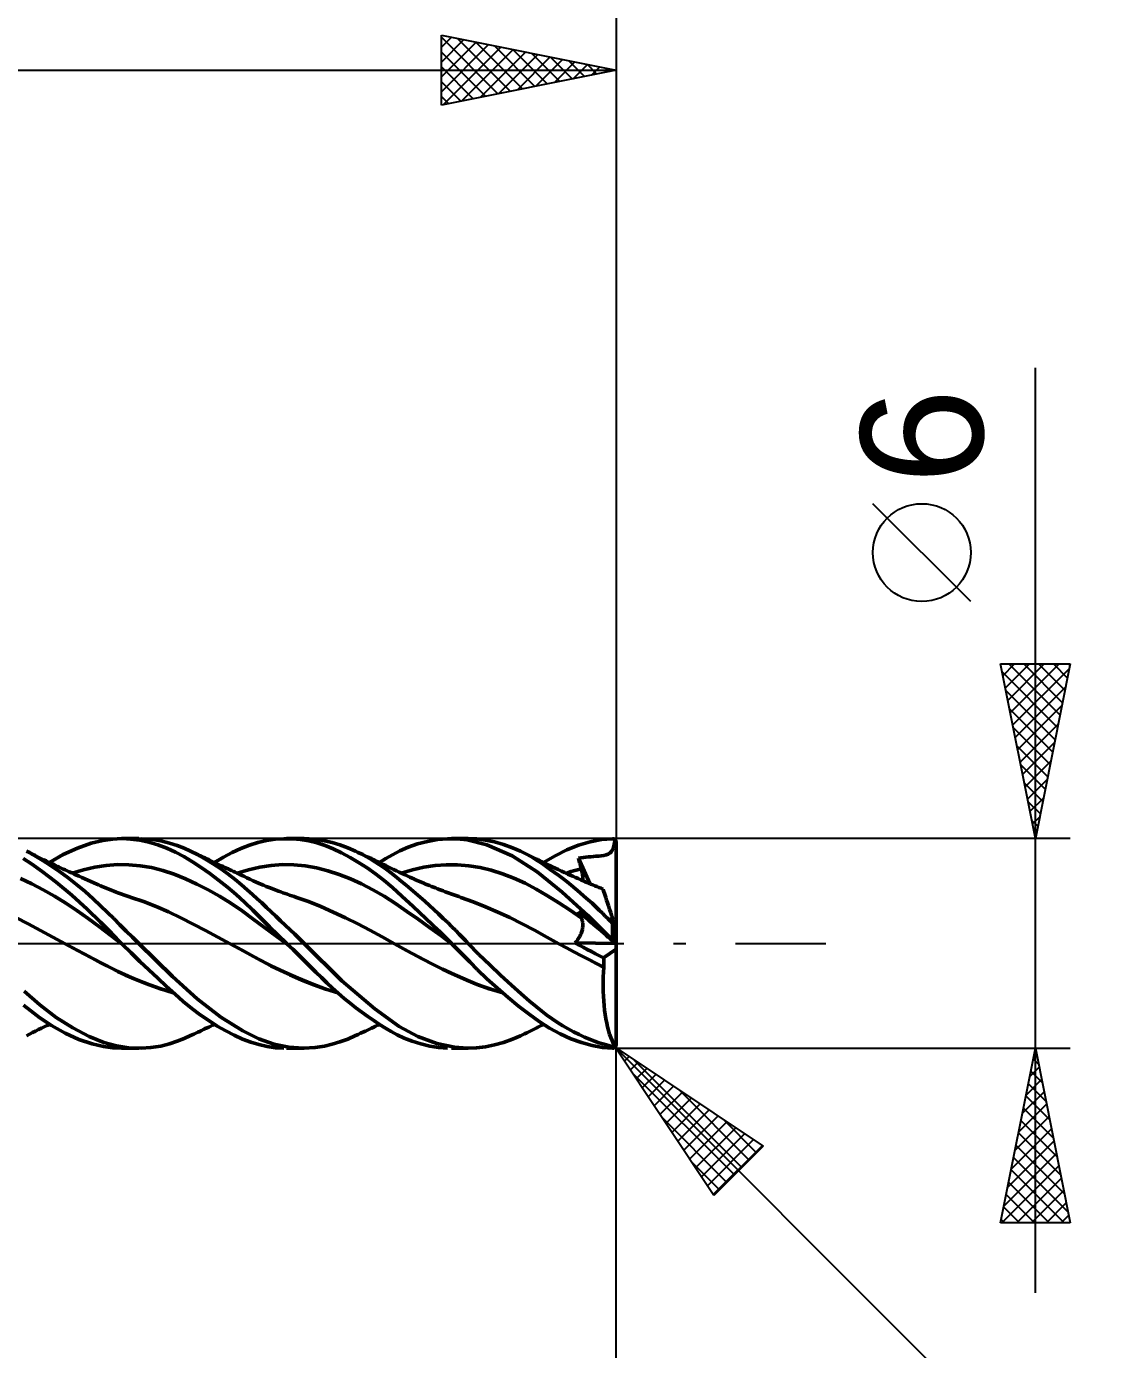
# Model space of a CAD drawing. Header units: millimetres. Extents: x -85 to 89, y -50 to 71.
# Drawn here: x 10.12 to 40.98, y -11.63 to 26.25 of the extents above; entities that cross this region are included whole.
import ezdxf
from ezdxf.enums import TextEntityAlignment as Align

# ---------------------------------------------------------------- set-up
doc = ezdxf.new("R2010")
doc.units = ezdxf.units.MM
doc.header["$LTSCALE"] = 7.1
doc.linetypes.add('LONGDASH_DASH', pattern=[0.85, 0.4, -0.2, 0.05, -0.2])
for name, color, linetype in [('1', 4, 'CONTINUOUS'), ('2', 7, 'CONTINUOUS'), ('4', 2, 'LONGDASH_DASH'), ('CUT', 1, 'CONTINUOUS'), ('SK2', 7, 'CONTINUOUS'), ('SK4', 2, 'LONGDASH_DASH')]:
    doc.layers.add(name, color=color, linetype=linetype)
doc.styles.get("Standard").update_dxf_attribs({"font": 'Monospac821 BT'})

msp = doc.modelspace()

# ---------------------------------------------------------------- linework, layer by layer
at = {"layer": '1', "color": 4, "linetype": 'CONTINUOUS', "lineweight": 50}
for p, q in [((11.178, 2.544), (11.585, 2.732)), ((11.585, 2.732), (11.981, 2.87)), ((11.981, 2.87), (12.312, 2.95)), ((12.312, 2.95), (12.585, 2.988)), ((12.585, 2.988), (12.853, 3)), ((12.849, 3), (13.345, 3)), ((13.111, 2.989), (12.853, 3)), ((13.37, 2.956), (13.111, 2.989)), ((13.63, 2.902), (13.37, 2.956)), ((13.689, 2.981), (13.404, 2.999)), ((13.889, 2.827), (13.63, 2.902)), ((13.969, 2.937), (13.689, 2.981)), ((14.146, 2.731), (13.889, 2.827)), ((14.22, 2.875), (13.969, 2.937)), ((14.391, 2.617), (14.146, 2.731)), ((14.442, 2.802), (14.22, 2.875)), ((14.637, 2.723), (14.442, 2.802)), ((14.823, 2.639), (14.637, 2.723)), ((16.014, 2.6), (16.264, 2.717)), ((16.264, 2.717), (16.505, 2.813)), ((16.505, 2.813), (16.747, 2.89)), ((16.747, 2.89), (16.994, 2.946)), ((16.994, 2.946), (17.243, 2.983)), ((17.243, 2.983), (17.493, 2.999)), ((17.732, 2.996), (17.493, 2.999)), ((17.571, 3), (18.068, 3)), ((17.97, 2.974), (17.732, 2.996)), ((18.207, 2.935), (17.97, 2.974)), ((18.384, 2.983), (18.056, 3)), ((18.44, 2.876), (18.207, 2.935)), ((18.65, 2.941), (18.384, 2.983)), ((18.669, 2.8), (18.44, 2.876)), ((18.872, 2.888), (18.65, 2.941)), ((18.901, 2.706), (18.669, 2.8)), ((19.095, 2.82), (18.872, 2.888)), ((19.142, 2.594), (18.901, 2.706)), ((19.319, 2.737), (19.095, 2.82)), ((19.543, 2.639), (19.319, 2.737)), ((20.807, 2.647), (21.045, 2.752)), ((21.045, 2.752), (21.315, 2.847)), ((21.315, 2.847), (21.602, 2.923)), ((21.602, 2.923), (21.889, 2.973)), ((21.889, 2.973), (22.175, 2.998)), ((22.439, 2.996), (22.175, 2.998)), ((22.291, 3), (22.768, 3)), ((22.738, 2.966), (22.439, 2.996)), ((23.303, 2.825), (22.738, 2.966)), ((23.005, 2.99), (22.751, 3)), ((23.261, 2.959), (23.005, 2.99)), ((23.519, 2.906), (23.261, 2.959)), ((24.03, 2.51), (23.303, 2.825)), ((23.778, 2.833), (23.519, 2.906)), ((24.034, 2.741), (23.778, 2.833)), ((24.265, 2.64), (24.034, 2.741)), ((25.252, 2.512), (25.587, 2.677)), ((25.587, 2.677), (25.924, 2.809)), ((25.924, 2.809), (26.258, 2.908)), ((26.258, 2.908), (26.587, 2.971)), ((26.587, 2.971), (26.9, 2.999)), ((26.881, 2.65), (26.899, 2.68)), ((26.899, 2.68), (26.915, 2.714)), ((26.906, 2.999), (26.9, 2.999)), ((26.912, 2.998), (26.906, 2.999)), ((26.919, 2.997), (26.912, 2.998)), ((26.915, 2.714), (26.928, 2.752)), ((26.925, 2.996), (26.919, 2.997)), ((26.931, 2.994), (26.925, 2.996)), ((26.928, 2.752), (26.939, 2.792)), ((26.937, 2.992), (26.931, 2.994)), ((26.943, 2.99), (26.937, 2.992)), ((26.939, 2.792), (26.947, 2.832)), ((26.949, 2.987), (26.943, 2.99)), ((26.947, 2.832), (26.954, 2.876)), ((26.955, 2.983), (26.949, 2.987)), ((26.954, 2.876), (26.96, 2.924)), ((26.96, 2.98), (26.955, 2.983)), ((26.966, 2.975), (26.96, 2.98)), ((26.96, 2.924), (26.966, 2.975)), ((26.969, 2.972), (26.966, 2.975)), ((26.972, 2.97), (26.969, 2.972)), ((26.975, 2.967), (26.972, 2.97)), ((26.977, 2.964), (26.975, 2.967)), ((26.98, 2.96), (26.977, 2.964)), ((26.982, 2.957), (26.98, 2.96)), ((26.985, 2.953), (26.982, 2.957)), ((26.987, 2.949), (26.985, 2.953)), ((26.989, 2.945), (26.987, 2.949)), ((26.991, 2.941), (26.989, 2.945)), ((26.993, 2.937), (26.991, 2.941)), ((26.994, 2.933), (26.993, 2.937)), ((26.996, 2.928), (26.994, 2.933)), ((26.997, 2.924), (26.996, 2.928)), ((26.998, 2.919), (26.997, 2.924)), ((26.999, 2.914), (26.998, 2.919)), ((26.999, 2.909), (26.999, 2.914)), ((27, 2.905), (26.999, 2.909)), ((27, 2.9), (27, 2.905)), ((27, 0.408), (27, 2.9)), ((10.27, 2.28), (10.033, 2.43)), ((10.356, 2.518), (10.125, 2.64)), ((10.208, 2.599), (10.125, 2.64)), ((10.292, 2.558), (10.208, 2.599)), ((10.576, 2.063), (10.27, 2.28)), ((10.375, 2.516), (10.292, 2.558)), ((10.59, 2.379), (10.356, 2.518)), ((10.458, 2.474), (10.375, 2.516)), ((10.536, 2.436), (10.458, 2.474)), ((10.613, 2.398), (10.536, 2.436)), ((10.829, 2.225), (10.59, 2.379)), ((10.686, 2.363), (10.613, 2.398)), ((10.759, 2.328), (10.686, 2.363)), ((10.831, 2.293), (10.759, 2.328)), ((10.783, 2.316), (11.178, 2.544)), ((10.904, 2.258), (10.831, 2.293)), ((14.633, 2.486), (14.391, 2.617)), ((14.879, 2.339), (14.633, 2.486)), ((15.036, 2.532), (14.823, 2.639)), ((14.917, 2.594), (14.823, 2.639)), ((15.127, 2.177), (14.879, 2.339)), ((14.969, 2.57), (14.917, 2.594)), ((15.02, 2.545), (14.969, 2.57)), ((15.072, 2.521), (15.02, 2.545)), ((15.25, 2.413), (15.036, 2.532)), ((15.124, 2.496), (15.072, 2.521)), ((15.175, 2.472), (15.124, 2.496)), ((15.227, 2.447), (15.175, 2.472)), ((15.279, 2.423), (15.227, 2.447)), ((15.464, 2.283), (15.25, 2.413)), ((15.33, 2.399), (15.279, 2.423)), ((15.363, 2.383), (15.33, 2.399)), ((15.419, 2.357), (15.363, 2.383)), ((15.474, 2.331), (15.419, 2.357)), ((15.678, 2.142), (15.464, 2.283)), ((15.53, 2.305), (15.474, 2.331)), ((15.505, 2.316), (15.76, 2.467)), ((15.586, 2.278), (15.53, 2.305)), ((15.641, 2.252), (15.586, 2.278)), ((15.76, 2.467), (16.014, 2.6)), ((19.385, 2.465), (19.142, 2.594)), ((19.63, 2.321), (19.385, 2.465)), ((19.775, 2.524), (19.543, 2.639)), ((19.613, 2.607), (19.543, 2.639)), ((19.682, 2.575), (19.613, 2.607)), ((19.875, 2.161), (19.63, 2.321)), ((19.752, 2.542), (19.682, 2.575)), ((19.821, 2.509), (19.752, 2.542)), ((20.006, 2.395), (19.775, 2.524)), ((19.879, 2.482), (19.821, 2.509)), ((19.938, 2.455), (19.879, 2.482)), ((19.996, 2.427), (19.938, 2.455)), ((20.054, 2.399), (19.996, 2.427)), ((20.223, 2.258), (20.006, 2.395)), ((20.107, 2.374), (20.054, 2.399)), ((20.16, 2.348), (20.107, 2.374)), ((20.214, 2.322), (20.16, 2.348)), ((20.267, 2.296), (20.214, 2.322)), ((20.226, 2.316), (20.413, 2.432)), ((20.338, 2.262), (20.267, 2.296)), ((20.413, 2.432), (20.6, 2.539)), ((20.6, 2.539), (20.807, 2.647)), ((24.742, 2.048), (24.03, 2.51)), ((24.459, 2.542), (24.265, 2.64)), ((24.323, 2.613), (24.265, 2.64)), ((24.381, 2.585), (24.323, 2.613)), ((24.438, 2.557), (24.381, 2.585)), ((24.496, 2.529), (24.438, 2.557)), ((24.625, 2.448), (24.459, 2.542)), ((24.553, 2.501), (24.496, 2.529)), ((24.611, 2.473), (24.553, 2.501)), ((24.668, 2.444), (24.611, 2.473)), ((24.764, 2.362), (24.625, 2.448)), ((24.726, 2.415), (24.668, 2.444)), ((24.758, 2.399), (24.726, 2.415)), ((24.81, 2.373), (24.758, 2.399)), ((24.882, 2.284), (24.764, 2.362)), ((24.862, 2.347), (24.81, 2.373)), ((24.913, 2.321), (24.862, 2.347)), ((25, 2.204), (24.882, 2.284)), ((24.965, 2.296), (24.913, 2.321)), ((24.924, 2.316), (25.252, 2.512)), ((25.017, 2.27), (24.965, 2.296)), ((25.924, 2.442), (25.995, 2.452)), ((25.935, 2.399), (25.924, 2.442)), ((26.246, 1.712), (25.924, 2.442)), ((25.946, 2.355), (25.935, 2.399)), ((25.957, 2.311), (25.946, 2.355)), ((25.969, 2.268), (25.957, 2.311)), ((25.995, 2.452), (26.064, 2.461)), ((26.064, 2.461), (26.134, 2.469)), ((26.134, 2.469), (26.206, 2.476)), ((26.206, 2.476), (26.281, 2.483)), ((26.281, 2.483), (26.357, 2.489)), ((26.357, 2.489), (26.424, 2.494)), ((26.424, 2.494), (26.502, 2.5)), ((26.502, 2.5), (26.575, 2.508)), ((26.575, 2.508), (26.649, 2.518)), ((26.649, 2.518), (26.718, 2.534)), ((26.718, 2.534), (26.778, 2.558)), ((26.778, 2.558), (26.826, 2.59)), ((26.826, 2.59), (26.86, 2.622)), ((26.86, 2.622), (26.881, 2.65)), ((10.975, 1.756), (10.576, 2.063)), ((11.071, 2.059), (10.829, 2.225)), ((10.958, 2.232), (10.904, 2.258)), ((11.011, 2.207), (10.958, 2.232)), ((11.065, 2.182), (11.011, 2.207)), ((11.118, 2.157), (11.065, 2.182)), ((11.314, 1.879), (11.071, 2.059)), ((11.176, 2.13), (11.118, 2.157)), ((11.234, 2.103), (11.176, 2.13)), ((11.292, 2.076), (11.234, 2.103)), ((11.35, 2.05), (11.292, 2.076)), ((11.42, 2.018), (11.35, 2.05)), ((11.49, 1.986), (11.42, 2.018)), ((11.436, 2.011), (11.76, 2.108)), ((11.56, 1.954), (11.49, 1.986)), ((11.63, 1.923), (11.56, 1.954)), ((11.713, 1.886), (11.63, 1.923)), ((11.76, 2.108), (12.084, 2.183)), ((12.084, 2.183), (12.408, 2.233)), ((12.408, 2.233), (12.732, 2.257)), ((13.055, 2.253), (12.732, 2.257)), ((13.379, 2.224), (13.055, 2.253)), ((13.703, 2.17), (13.379, 2.224)), ((14.027, 2.09), (13.703, 2.17)), ((14.351, 1.984), (14.027, 2.09)), ((14.675, 1.851), (14.351, 1.984)), ((15.376, 2.003), (15.127, 2.177)), ((15.625, 1.815), (15.376, 2.003)), ((15.697, 2.226), (15.641, 2.252)), ((15.892, 1.99), (15.678, 2.142)), ((15.753, 2.2), (15.697, 2.226)), ((15.809, 2.174), (15.753, 2.2)), ((15.842, 2.158), (15.809, 2.174)), ((15.894, 2.134), (15.842, 2.158)), ((16.094, 1.834), (15.892, 1.99)), ((15.945, 2.11), (15.894, 2.134)), ((15.997, 2.085), (15.945, 2.11)), ((16.049, 2.061), (15.997, 2.085)), ((16.1, 2.037), (16.049, 2.061)), ((16.152, 2.013), (16.1, 2.037)), ((16.203, 1.988), (16.152, 2.013)), ((16.156, 2.011), (16.48, 2.112)), ((16.255, 1.964), (16.203, 1.988)), ((16.343, 1.923), (16.255, 1.964)), ((16.432, 1.881), (16.343, 1.923)), ((16.48, 2.112), (16.804, 2.187)), ((16.804, 2.187), (17.128, 2.235)), ((17.128, 2.235), (17.451, 2.257)), ((17.775, 2.253), (17.451, 2.257)), ((18.099, 2.224), (17.775, 2.253)), ((18.423, 2.168), (18.099, 2.224)), ((18.747, 2.083), (18.423, 2.168)), ((19.07, 1.977), (18.747, 2.083)), ((19.394, 1.849), (19.07, 1.977)), ((20.119, 1.988), (19.875, 2.161)), ((20.361, 1.8), (20.119, 1.988)), ((20.415, 2.125), (20.223, 2.258)), ((20.409, 2.227), (20.338, 2.262)), ((20.48, 2.193), (20.409, 2.227)), ((20.584, 1.999), (20.415, 2.125)), ((20.551, 2.158), (20.48, 2.193)), ((20.632, 2.117), (20.551, 2.158)), ((20.73, 1.883), (20.584, 1.999)), ((20.713, 2.077), (20.632, 2.117)), ((20.795, 2.037), (20.713, 2.077)), ((20.877, 1.998), (20.795, 2.037)), ((20.852, 2.01), (21.174, 2.11)), ((20.959, 1.96), (20.877, 1.998)), ((21.042, 1.922), (20.959, 1.96)), ((21.1, 1.895), (21.042, 1.922)), ((21.159, 1.868), (21.1, 1.895)), ((21.174, 2.11), (21.496, 2.183)), ((21.496, 2.183), (21.818, 2.231)), ((21.818, 2.231), (22.14, 2.255)), ((22.462, 2.254), (22.14, 2.255)), ((22.784, 2.226), (22.462, 2.254)), ((23.106, 2.171), (22.784, 2.226)), ((23.428, 2.093), (23.106, 2.171)), ((23.75, 1.992), (23.428, 2.093)), ((24.072, 1.869), (23.75, 1.992)), ((25.459, 1.465), (24.742, 2.048)), ((25.118, 2.121), (25, 2.204)), ((25.068, 2.245), (25.017, 2.27)), ((25.12, 2.22), (25.068, 2.245)), ((25.238, 2.035), (25.118, 2.121)), ((25.172, 2.195), (25.12, 2.22)), ((25.253, 2.157), (25.172, 2.195)), ((25.357, 1.947), (25.238, 2.035)), ((25.344, 2.114), (25.253, 2.157)), ((25.435, 2.071), (25.344, 2.114)), ((25.477, 1.855), (25.357, 1.947)), ((25.526, 2.029), (25.435, 2.071)), ((25.618, 1.987), (25.526, 2.029)), ((25.567, 2.011), (25.64, 2.034)), ((25.69, 1.955), (25.618, 1.987)), ((25.64, 2.034), (25.713, 2.057)), ((25.762, 1.922), (25.69, 1.955)), ((25.713, 2.057), (25.785, 2.078)), ((25.838, 1.889), (25.762, 1.922)), ((25.785, 2.078), (25.858, 2.099)), ((25.858, 2.099), (25.931, 2.118)), ((25.931, 2.118), (26.004, 2.136)), ((25.98, 2.224), (25.969, 2.268)), ((25.992, 2.18), (25.98, 2.224)), ((26.004, 2.136), (25.992, 2.18)), ((26.014, 2.098), (26.004, 2.136)), ((26.023, 2.061), (26.014, 2.098)), ((26.03, 2.025), (26.023, 2.061)), ((26.036, 1.989), (26.03, 2.025)), ((26.041, 1.955), (26.036, 1.989)), ((26.045, 1.921), (26.041, 1.955)), ((26.047, 1.888), (26.045, 1.921)), ((10.275, 1.711), (9.951, 1.863)), ((10.599, 1.536), (10.275, 1.711)), ((10.923, 1.349), (10.599, 1.536)), ((11.42, 1.385), (10.975, 1.756)), ((11.558, 1.688), (11.314, 1.879)), ((11.801, 1.485), (11.558, 1.688)), ((11.796, 1.849), (11.713, 1.886)), ((11.881, 1.812), (11.796, 1.849)), ((11.965, 1.775), (11.881, 1.812)), ((12.049, 1.738), (11.965, 1.775)), ((12.134, 1.701), (12.049, 1.738)), ((12.188, 1.678), (12.134, 1.701)), ((12.242, 1.654), (12.188, 1.678)), ((12.29, 1.634), (12.242, 1.654)), ((12.337, 1.614), (12.29, 1.634)), ((12.385, 1.593), (12.337, 1.614)), ((12.432, 1.574), (12.385, 1.593)), ((12.48, 1.554), (12.432, 1.574)), ((12.527, 1.535), (12.48, 1.554)), ((12.575, 1.516), (12.527, 1.535)), ((12.622, 1.497), (12.575, 1.516)), ((14.998, 1.7), (14.675, 1.851)), ((15.322, 1.533), (14.998, 1.7)), ((15.646, 1.351), (15.322, 1.533)), ((15.875, 1.614), (15.625, 1.815)), ((16.122, 1.401), (15.875, 1.614)), ((16.279, 1.682), (16.094, 1.834)), ((16.445, 1.538), (16.279, 1.682)), ((16.522, 1.839), (16.432, 1.881)), ((16.593, 1.404), (16.445, 1.538)), ((16.611, 1.797), (16.522, 1.839)), ((16.701, 1.757), (16.611, 1.797)), ((16.766, 1.728), (16.701, 1.757)), ((16.832, 1.7), (16.766, 1.728)), ((16.91, 1.666), (16.832, 1.7)), ((16.989, 1.634), (16.91, 1.666)), ((17.068, 1.602), (16.989, 1.634)), ((17.146, 1.57), (17.068, 1.602)), ((17.194, 1.552), (17.146, 1.57)), ((17.242, 1.533), (17.194, 1.552)), ((17.29, 1.515), (17.242, 1.533)), ((17.337, 1.497), (17.29, 1.515)), ((19.718, 1.703), (19.394, 1.849)), ((20.042, 1.536), (19.718, 1.703)), ((20.366, 1.349), (20.042, 1.536)), ((20.6, 1.598), (20.361, 1.8)), ((20.871, 1.355), (20.6, 1.598)), ((20.861, 1.777), (20.73, 1.883)), ((20.992, 1.669), (20.861, 1.777)), ((21.124, 1.558), (20.992, 1.669)), ((21.257, 1.444), (21.124, 1.558)), ((21.208, 1.847), (21.159, 1.868)), ((21.257, 1.825), (21.208, 1.847)), ((21.306, 1.804), (21.257, 1.825)), ((21.354, 1.783), (21.306, 1.804)), ((21.403, 1.762), (21.354, 1.783)), ((21.452, 1.741), (21.403, 1.762)), ((21.501, 1.721), (21.452, 1.741)), ((21.55, 1.7), (21.501, 1.721)), ((21.605, 1.677), (21.55, 1.7)), ((21.661, 1.655), (21.605, 1.677)), ((21.716, 1.632), (21.661, 1.655)), ((21.772, 1.61), (21.716, 1.632)), ((21.828, 1.588), (21.772, 1.61)), ((21.884, 1.566), (21.828, 1.588)), ((21.939, 1.545), (21.884, 1.566)), ((21.995, 1.523), (21.939, 1.545)), ((22.051, 1.502), (21.995, 1.523)), ((24.394, 1.724), (24.072, 1.869)), ((24.716, 1.554), (24.394, 1.724)), ((25.038, 1.363), (24.716, 1.554)), ((25.598, 1.761), (25.477, 1.855)), ((25.719, 1.664), (25.598, 1.761)), ((25.84, 1.564), (25.719, 1.664)), ((25.913, 1.856), (25.838, 1.889)), ((25.96, 1.462), (25.84, 1.564)), ((25.988, 1.823), (25.913, 1.856)), ((26.064, 1.79), (25.988, 1.823)), ((26.049, 1.857), (26.047, 1.888)), ((26.047, 1.798), (26.048, 1.827)), ((26.048, 1.827), (26.049, 1.857)), ((26.116, 1.768), (26.064, 1.79)), ((26.168, 1.746), (26.116, 1.768)), ((26.22, 1.723), (26.168, 1.746)), ((26.272, 1.701), (26.22, 1.723)), ((26.332, 1.676), (26.272, 1.701)), ((26.391, 1.651), (26.332, 1.676)), ((26.45, 1.627), (26.391, 1.651)), ((26.51, 1.602), (26.45, 1.627)), ((26.569, 1.578), (26.51, 1.602)), ((26.628, 1.554), (26.569, 1.578)), ((26.629, 1.549), (26.628, 1.554)), ((26.634, 1.534), (26.629, 1.549)), ((26.642, 1.509), (26.634, 1.534)), ((11.247, 1.15), (10.923, 1.349)), ((11.571, 0.939), (11.247, 1.15)), ((11.864, 0.984), (11.42, 1.385)), ((12.034, 1.278), (11.801, 1.485)), ((12.247, 1.078), (12.034, 1.278)), ((12.688, 1.472), (12.622, 1.497)), ((12.743, 1.451), (12.688, 1.472)), ((12.797, 1.431), (12.743, 1.451)), ((12.852, 1.411), (12.797, 1.431)), ((12.906, 1.392), (12.852, 1.411)), ((12.961, 1.373), (12.906, 1.392)), ((13.016, 1.355), (12.961, 1.373)), ((13.071, 1.337), (13.016, 1.355)), ((13.125, 1.319), (13.071, 1.337)), ((13.479, 1.198), (13.125, 1.319)), ((13.833, 1.061), (13.479, 1.198)), ((15.97, 1.151), (15.646, 1.351)), ((16.294, 0.933), (15.97, 1.151)), ((16.363, 1.179), (16.122, 1.401)), ((16.599, 0.951), (16.363, 1.179)), ((16.728, 1.281), (16.593, 1.404)), ((16.861, 1.158), (16.728, 1.281)), ((16.994, 1.033), (16.861, 1.158)), ((17.401, 1.474), (17.337, 1.497)), ((17.465, 1.451), (17.401, 1.474)), ((17.528, 1.428), (17.465, 1.451)), ((17.592, 1.406), (17.528, 1.428)), ((17.657, 1.384), (17.592, 1.406)), ((17.721, 1.362), (17.657, 1.384)), ((17.785, 1.341), (17.721, 1.362)), ((17.85, 1.32), (17.785, 1.341)), ((18.201, 1.198), (17.85, 1.32)), ((18.552, 1.054), (18.201, 1.198)), ((20.689, 1.139), (20.366, 1.349)), ((21.013, 0.917), (20.689, 1.139)), ((21.193, 1.058), (20.871, 1.355)), ((21.389, 1.328), (21.257, 1.444)), ((21.522, 1.21), (21.389, 1.328)), ((21.655, 1.09), (21.522, 1.21)), ((22.107, 1.481), (22.051, 1.502)), ((22.162, 1.461), (22.107, 1.481)), ((22.218, 1.44), (22.162, 1.461)), ((22.274, 1.42), (22.218, 1.44)), ((22.33, 1.4), (22.274, 1.42)), ((22.385, 1.381), (22.33, 1.4)), ((22.441, 1.361), (22.385, 1.381)), ((22.497, 1.342), (22.441, 1.361)), ((22.56, 1.32), (22.497, 1.342)), ((22.911, 1.192), (22.56, 1.32)), ((23.261, 1.051), (22.911, 1.192)), ((25.36, 1.163), (25.038, 1.363)), ((25.682, 0.952), (25.36, 1.163)), ((26.194, 0.8), (25.459, 1.465)), ((26.081, 1.358), (25.96, 1.462)), ((26.2, 1.252), (26.081, 1.358)), ((26.313, 1.149), (26.2, 1.252)), ((26.418, 1.051), (26.313, 1.149)), ((26.653, 1.475), (26.642, 1.509)), ((26.668, 1.431), (26.653, 1.475)), ((26.685, 1.377), (26.668, 1.431)), ((26.706, 1.314), (26.685, 1.377)), ((26.729, 1.243), (26.706, 1.314)), ((26.755, 1.164), (26.729, 1.243)), ((26.783, 1.077), (26.755, 1.164)), ((11.895, 0.715), (11.571, 0.939)), ((12.248, 0.61), (11.864, 0.984)), ((12.441, 0.889), (12.247, 1.078)), ((12.621, 0.71), (12.441, 0.889)), ((14.186, 0.906), (13.833, 1.061)), ((14.54, 0.732), (14.186, 0.906)), ((16.617, 0.698), (16.294, 0.933)), ((16.838, 0.716), (16.599, 0.951)), ((17.129, 0.907), (16.994, 1.033)), ((17.263, 0.78), (17.129, 0.907)), ((17.398, 0.652), (17.263, 0.78)), ((18.903, 0.895), (18.552, 1.054)), ((19.254, 0.73), (18.903, 0.895)), ((21.337, 0.692), (21.013, 0.917)), ((21.558, 0.716), (21.193, 1.058)), ((21.788, 0.968), (21.655, 1.09)), ((21.921, 0.844), (21.788, 0.968)), ((22.054, 0.718), (21.921, 0.844)), ((23.612, 0.9), (23.261, 1.051)), ((23.962, 0.738), (23.612, 0.9)), ((26.004, 0.733), (25.682, 0.952)), ((25.935, 0.886), (25.924, 0.912)), ((25.995, 0.852), (25.924, 0.912)), ((25.946, 0.86), (25.935, 0.886)), ((25.957, 0.834), (25.946, 0.86)), ((25.969, 0.808), (25.957, 0.834)), ((25.98, 0.783), (25.969, 0.808)), ((25.992, 0.758), (25.98, 0.783)), ((26.004, 0.733), (25.992, 0.758)), ((26.064, 0.793), (25.995, 0.852)), ((26.134, 0.733), (26.064, 0.793)), ((26.9, 0.091), (26.194, 0.8)), ((26.517, 0.957), (26.418, 1.051)), ((26.608, 0.868), (26.517, 0.957)), ((26.692, 0.785), (26.608, 0.868)), ((26.769, 0.708), (26.692, 0.785)), ((26.813, 0.983), (26.783, 1.077)), ((26.846, 0.881), (26.813, 0.983)), ((26.881, 0.775), (26.846, 0.881)), ((26.917, 0.663), (26.881, 0.775)), ((10.175, 0.562), (9.822, 0.741)), ((10.527, 0.371), (10.175, 0.562)), ((12.219, 0.478), (11.895, 0.715)), ((12.543, 0.228), (12.219, 0.478)), ((12.555, 0.296), (12.248, 0.61)), ((12.801, 0.533), (12.621, 0.71)), ((12.981, 0.356), (12.801, 0.533)), ((14.893, 0.551), (14.54, 0.732)), ((15.247, 0.367), (14.893, 0.551)), ((16.941, 0.459), (16.617, 0.698)), ((17.082, 0.479), (16.838, 0.716)), ((17.265, 0.221), (16.941, 0.459)), ((17.326, 0.239), (17.082, 0.479)), ((17.533, 0.522), (17.398, 0.652)), ((17.668, 0.392), (17.533, 0.522)), ((17.803, 0.261), (17.668, 0.392)), ((19.605, 0.557), (19.254, 0.73)), ((19.956, 0.376), (19.605, 0.557)), ((21.661, 0.461), (21.337, 0.692)), ((21.926, 0.362), (21.558, 0.716)), ((21.985, 0.226), (21.661, 0.461)), ((22.181, 0.595), (22.054, 0.718)), ((22.299, 0.478), (22.181, 0.595)), ((22.409, 0.368), (22.299, 0.478)), ((24.313, 0.564), (23.962, 0.738)), ((24.664, 0.377), (24.313, 0.564)), ((26.013, 0.712), (26.004, 0.733)), ((26.021, 0.691), (26.013, 0.712)), ((26.028, 0.67), (26.021, 0.691)), ((26.027, 0.368), (26.034, 0.396)), ((26.035, 0.648), (26.028, 0.67)), ((26.034, 0.396), (26.039, 0.424)), ((26.04, 0.625), (26.035, 0.648)), ((26.039, 0.424), (26.043, 0.451)), ((26.043, 0.601), (26.04, 0.625)), ((26.046, 0.578), (26.043, 0.601)), ((26.043, 0.451), (26.046, 0.477)), ((26.048, 0.553), (26.046, 0.578)), ((26.046, 0.477), (26.048, 0.503)), ((26.049, 0.528), (26.048, 0.553)), ((26.048, 0.503), (26.049, 0.528)), ((26.206, 0.672), (26.134, 0.733)), ((26.281, 0.608), (26.206, 0.672)), ((26.357, 0.543), (26.281, 0.608)), ((26.424, 0.486), (26.357, 0.543)), ((26.502, 0.42), (26.424, 0.486)), ((26.575, 0.357), (26.502, 0.42)), ((26.838, 0.638), (26.769, 0.708)), ((26.9, 0.575), (26.838, 0.638)), ((26.902, 0.573), (26.9, 0.575)), ((26.9, 0.091), (26.9, 0.575)), ((26.904, 0.571), (26.902, 0.573)), ((26.906, 0.569), (26.904, 0.571)), ((26.908, 0.567), (26.906, 0.569)), ((26.911, 0.565), (26.908, 0.567)), ((26.913, 0.564), (26.911, 0.565)), ((26.915, 0.562), (26.913, 0.564)), ((26.918, 0.56), (26.915, 0.562)), ((26.955, 0.546), (26.917, 0.663)), ((26.92, 0.558), (26.918, 0.56)), ((26.922, 0.557), (26.92, 0.558)), ((26.925, 0.555), (26.922, 0.557)), ((26.927, 0.554), (26.925, 0.555)), ((26.93, 0.552), (26.927, 0.554)), ((26.932, 0.551), (26.93, 0.552)), ((26.935, 0.55), (26.932, 0.551)), ((26.938, 0.549), (26.935, 0.55)), ((26.94, 0.548), (26.938, 0.549)), ((26.943, 0.548), (26.94, 0.548)), ((26.945, 0.547), (26.943, 0.548)), ((26.948, 0.547), (26.945, 0.547)), ((26.95, 0.546), (26.948, 0.547)), ((26.953, 0.546), (26.95, 0.546)), ((26.953, 0.546), (26.955, 0.546)), ((26.957, 0.539), (26.955, 0.546)), ((26.96, 0.532), (26.957, 0.539)), ((26.962, 0.525), (26.96, 0.532)), ((26.964, 0.518), (26.962, 0.525)), ((26.967, 0.511), (26.964, 0.518)), ((26.969, 0.504), (26.967, 0.511)), ((26.971, 0.497), (26.969, 0.504)), ((26.974, 0.49), (26.971, 0.497)), ((26.976, 0.483), (26.974, 0.49)), ((26.978, 0.476), (26.976, 0.483)), ((26.98, 0.469), (26.978, 0.476)), ((26.982, 0.463), (26.98, 0.469)), ((26.984, 0.456), (26.982, 0.463)), ((26.987, 0.45), (26.984, 0.456)), ((26.989, 0.443), (26.987, 0.45)), ((26.991, 0.437), (26.989, 0.443)), ((26.993, 0.431), (26.991, 0.437)), ((26.995, 0.425), (26.993, 0.431)), ((26.996, 0.42), (26.995, 0.425)), ((26.998, 0.415), (26.996, 0.42)), ((26.999, 0.412), (26.998, 0.415)), ((27, 0.409), (26.999, 0.412)), ((27, 0.408), (27, 0.409)), ((27, -2.9), (27, 0.408)), ((10.879, 0.18), (10.527, 0.371)), ((11.231, -0.01), (10.879, 0.18)), ((12.867, -0.018), (12.543, 0.228)), ((12.849, 0), (12.555, 0.296)), ((12.852, -0.003), (12.849, 0)), ((13.163, 0.178), (12.981, 0.356)), ((13.345, 0), (13.163, 0.178)), ((14.309, -0.943), (13.345, 0)), ((15.601, 0.181), (15.247, 0.367)), ((15.954, -0.009), (15.601, 0.181)), ((17.589, -0.017), (17.265, 0.221)), ((17.572, 0), (17.326, 0.239)), ((17.575, -0.003), (17.572, 0)), ((17.937, 0.129), (17.803, 0.261)), ((18.068, 0), (17.937, 0.129)), ((19.149, -1.075), (18.068, 0)), ((20.307, 0.188), (19.956, 0.376)), ((20.658, -0.01), (20.307, 0.188)), ((22.292, 0), (21.926, 0.362)), ((22.308, -0.016), (21.985, 0.226)), ((22.295, -0.003), (22.292, 0)), ((22.511, 0.264), (22.409, 0.368)), ((22.605, 0.168), (22.511, 0.264)), ((22.69, 0.08), (22.605, 0.168)), ((22.767, 0), (22.69, 0.08)), ((23.073, -0.312), (22.767, 0)), ((25.014, 0.182), (24.664, 0.377)), ((25.365, -0.01), (25.014, 0.182)), ((25.827, 0.015), (25.851, 0.042)), ((25.943, -0.048), (25.827, 0.015)), ((26.993, 0), (25.827, 0.015)), ((25.851, 0.042), (25.874, 0.07)), ((25.874, 0.07), (25.896, 0.1)), ((25.896, 0.1), (25.917, 0.129)), ((25.917, 0.129), (25.936, 0.159)), ((25.936, 0.159), (25.953, 0.19)), ((25.953, 0.19), (25.969, 0.22)), ((25.969, 0.22), (25.984, 0.25)), ((25.984, 0.25), (25.997, 0.28)), ((25.997, 0.28), (26.008, 0.31)), ((26.008, 0.31), (26.018, 0.339)), ((26.018, 0.339), (26.027, 0.368)), ((26.649, 0.295), (26.575, 0.357)), ((26.718, 0.236), (26.649, 0.295)), ((26.778, 0.184), (26.718, 0.236)), ((26.826, 0.143), (26.778, 0.184)), ((26.86, 0.114), (26.826, 0.143)), ((26.881, 0.096), (26.86, 0.114)), ((26.899, 0.081), (26.881, 0.096)), ((26.915, 0.067), (26.899, 0.081)), ((26.906, 0.085), (26.9, 0.091)), ((26.912, 0.078), (26.906, 0.085)), ((26.919, 0.072), (26.912, 0.078)), ((26.928, 0.056), (26.915, 0.067)), ((26.925, 0.066), (26.919, 0.072)), ((26.931, 0.059), (26.925, 0.066)), ((26.939, 0.047), (26.928, 0.056)), ((26.937, 0.053), (26.931, 0.059)), ((26.943, 0.047), (26.937, 0.053)), ((26.947, 0.04), (26.939, 0.047)), ((26.949, 0.041), (26.943, 0.047)), ((26.954, 0.033), (26.947, 0.04)), ((26.955, 0.035), (26.949, 0.041)), ((26.96, 0.028), (26.954, 0.033)), ((26.96, 0.029), (26.955, 0.035)), ((26.966, 0.023), (26.96, 0.029)), ((26.966, 0.023), (26.96, 0.028)), ((26.969, 0.021), (26.966, 0.023)), ((26.972, 0.018), (26.969, 0.021)), ((26.975, 0.016), (26.972, 0.018)), ((26.977, 0.014), (26.975, 0.016)), ((26.98, 0.011), (26.977, 0.014)), ((26.982, 0.009), (26.98, 0.011)), ((26.985, 0.007), (26.982, 0.009)), ((26.987, 0.005), (26.985, 0.007)), ((26.989, 0.003), (26.987, 0.005)), ((26.991, 0.002), (26.989, 0.003)), ((26.993, 0), (26.991, 0.002)), ((26.994, -0.001), (26.993, 0)), ((11.609, -0.211), (11.231, -0.009)), ((11.231, -0.01), (11.231, -0.01)), ((11.231, -0.01), (11.231, -0.01)), ((11.231, -0.01), (11.231, -0.01)), ((11.576, -0.194), (11.231, -0.01)), ((11.231, -0.01), (11.231, -0.01)), ((11.231, -0.01), (11.231, -0.01)), ((11.921, -0.378), (11.576, -0.194)), ((11.983, -0.409), (11.609, -0.211)), ((12.266, -0.561), (11.921, -0.378)), ((12.855, -0.006), (12.852, -0.003)), ((12.858, -0.009), (12.855, -0.006)), ((12.861, -0.012), (12.858, -0.009)), ((12.864, -0.015), (12.861, -0.012)), ((12.867, -0.018), (12.864, -0.015)), ((13.12, -0.268), (12.867, -0.018)), ((13.374, -0.514), (13.12, -0.268)), ((16.297, -0.197), (15.954, -0.009)), ((16.345, -0.223), (15.954, -0.009)), ((16.639, -0.388), (16.297, -0.197)), ((16.728, -0.435), (16.345, -0.223)), ((17.577, -0.006), (17.575, -0.003)), ((17.58, -0.008), (17.577, -0.006)), ((17.583, -0.011), (17.58, -0.008)), ((17.589, -0.017), (17.583, -0.011)), ((17.754, -0.178), (17.589, -0.017)), ((17.919, -0.34), (17.754, -0.178)), ((18.083, -0.501), (17.919, -0.34)), ((21.002, -0.202), (20.658, -0.01)), ((21.039, -0.222), (20.658, -0.01)), ((21.347, -0.386), (21.002, -0.202)), ((21.431, -0.429), (21.039, -0.222)), ((22.298, -0.005), (22.295, -0.003)), ((22.3, -0.008), (22.298, -0.005)), ((22.303, -0.011), (22.3, -0.008)), ((22.306, -0.013), (22.303, -0.011)), ((22.308, -0.016), (22.306, -0.013)), ((22.418, -0.127), (22.308, -0.016)), ((22.527, -0.238), (22.418, -0.127)), ((22.645, -0.359), (22.527, -0.238)), ((22.813, -0.531), (22.645, -0.359)), ((23.383, -0.615), (23.073, -0.312)), ((25.579, -0.126), (25.364, -0.01)), ((25.578, -0.125), (25.365, -0.01)), ((25.792, -0.239), (25.578, -0.125)), ((25.795, -0.24), (25.579, -0.126)), ((26.006, -0.352), (25.792, -0.239)), ((26.01, -0.353), (25.795, -0.24)), ((26.059, -0.111), (25.943, -0.048)), ((26.22, -0.464), (26.006, -0.352)), ((26.223, -0.464), (26.01, -0.353)), ((26.175, -0.172), (26.059, -0.111)), ((26.292, -0.233), (26.175, -0.172)), ((26.409, -0.293), (26.292, -0.233)), ((26.526, -0.352), (26.409, -0.293)), ((26.643, -0.411), (26.526, -0.352)), ((26.643, -0.411), (27, -0.164)), ((26.996, -0.002), (26.994, -0.001)), ((26.997, -0.003), (26.996, -0.002)), ((26.998, -0.004), (26.997, -0.003)), ((26.999, -0.005), (26.998, -0.004)), ((26.999, -0.005), (26.999, -0.005)), ((27, -0.006), (26.999, -0.005)), ((27, -0.006), (27, -0.006)), ((12.354, -0.606), (11.983, -0.409)), ((12.611, -0.74), (12.266, -0.561)), ((12.741, -0.802), (12.354, -0.606)), ((12.956, -0.904), (12.611, -0.74)), ((13.629, -0.758), (13.374, -0.514)), ((16.981, -0.569), (16.639, -0.388)), ((17.116, -0.637), (16.728, -0.435)), ((17.324, -0.739), (16.981, -0.569)), ((17.507, -0.824), (17.116, -0.637)), ((17.666, -0.898), (17.324, -0.739)), ((18.246, -0.661), (18.083, -0.501)), ((18.407, -0.82), (18.246, -0.661)), ((21.691, -0.563), (21.347, -0.386)), ((21.826, -0.629), (21.431, -0.429)), ((22.036, -0.733), (21.691, -0.563)), ((22.217, -0.818), (21.826, -0.629)), ((22.381, -0.897), (22.036, -0.733)), ((23.034, -0.751), (22.813, -0.531)), ((23.305, -1.01), (23.034, -0.751)), ((23.696, -0.911), (23.383, -0.615)), ((26.433, -0.574), (26.22, -0.464)), ((26.436, -0.574), (26.223, -0.464)), ((26.647, -0.684), (26.433, -0.574)), ((26.648, -0.683), (26.436, -0.574)), ((26.638, -0.82), (26.647, -0.684)), ((26.646, -0.449), (26.643, -0.411)), ((26.648, -0.488), (26.646, -0.449)), ((26.647, -0.684), (26.647, -0.684)), ((26.647, -0.684), (26.648, -0.684)), ((26.649, -0.527), (26.648, -0.488)), ((26.648, -0.683), (26.649, -0.644)), ((26.648, -0.684), (26.648, -0.683)), ((26.648, -0.683), (26.648, -0.683)), ((26.648, -0.683), (26.648, -0.683)), ((26.648, -0.684), (26.648, -0.684)), ((26.65, -0.566), (26.649, -0.527)), ((26.649, -0.644), (26.65, -0.605)), ((26.65, -0.605), (26.65, -0.566)), ((13.142, -0.984), (12.741, -0.802)), ((13.301, -1.053), (12.956, -0.904)), ((13.544, -1.148), (13.142, -0.984)), ((13.646, -1.188), (13.301, -1.053)), ((13.883, -0.997), (13.629, -0.758)), ((14.135, -1.231), (13.883, -0.997)), ((15.007, -1.585), (14.309, -0.943)), ((17.899, -0.998), (17.507, -0.824)), ((18.008, -1.047), (17.666, -0.898)), ((18.288, -1.158), (17.899, -0.998)), ((18.351, -1.185), (18.008, -1.047)), ((18.566, -0.976), (18.407, -0.82)), ((18.724, -1.129), (18.566, -0.976)), ((18.885, -1.28), (18.724, -1.129)), ((20.091, -1.873), (19.149, -1.075)), ((22.6, -0.995), (22.217, -0.818)), ((22.725, -1.052), (22.381, -0.897)), ((22.977, -1.155), (22.6, -0.995)), ((23.07, -1.192), (22.725, -1.052)), ((23.606, -1.283), (23.305, -1.01)), ((24.006, -1.195), (23.696, -0.911)), ((26.628, -1.096), (26.632, -0.958)), ((26.628, -1.235), (26.628, -1.096)), ((26.632, -0.958), (26.638, -0.82)), ((10.508, -1.76), (10.055, -1.362)), ((13.943, -1.291), (13.544, -1.148)), ((13.991, -1.31), (13.646, -1.188)), ((14.331, -1.412), (13.943, -1.291)), ((14.336, -1.416), (13.991, -1.31)), ((14.376, -1.452), (14.135, -1.231)), ((14.613, -1.662), (14.376, -1.452)), ((18.664, -1.298), (18.288, -1.158)), ((18.693, -1.31), (18.351, -1.185)), ((19.032, -1.413), (18.664, -1.298)), ((19.036, -1.415), (18.693, -1.31)), ((19.05, -1.428), (18.885, -1.28)), ((19.217, -1.572), (19.05, -1.428)), ((23.365, -1.296), (22.977, -1.155)), ((23.414, -1.313), (23.07, -1.192)), ((23.755, -1.413), (23.365, -1.296)), ((23.759, -1.416), (23.414, -1.313)), ((23.91, -1.544), (23.606, -1.283)), ((24.286, -1.444), (24.006, -1.195)), ((24.524, -1.649), (24.286, -1.444)), ((26.631, -1.373), (26.628, -1.235)), ((26.636, -1.512), (26.631, -1.373)), ((26.645, -1.648), (26.636, -1.512)), ((10.249, -1.933), (10.04, -1.765)), ((10.976, -2.117), (10.508, -1.76)), ((14.854, -1.859), (14.613, -1.662)), ((15.096, -2.042), (14.854, -1.859)), ((15.686, -2.107), (15.007, -1.585)), ((19.386, -1.71), (19.217, -1.572)), ((19.555, -1.844), (19.386, -1.71)), ((19.725, -1.972), (19.555, -1.844)), ((20.79, -2.373), (20.091, -1.873)), ((24.211, -1.791), (23.91, -1.544)), ((24.51, -2.022), (24.211, -1.791)), ((24.718, -1.812), (24.524, -1.649)), ((24.872, -1.937), (24.718, -1.812)), ((26.657, -1.781), (26.645, -1.648)), ((26.672, -1.911), (26.657, -1.781)), ((10.509, -2.13), (10.249, -1.933)), ((10.841, -2.353), (10.509, -2.13)), ((11.451, -2.42), (10.976, -2.117)), ((15.34, -2.21), (15.096, -2.042)), ((15.585, -2.365), (15.34, -2.21)), ((16.315, -2.505), (15.686, -2.107)), ((19.894, -2.094), (19.725, -1.972)), ((20.063, -2.21), (19.894, -2.094)), ((20.23, -2.319), (20.063, -2.21)), ((24.801, -2.233), (24.51, -2.022)), ((25.094, -2.422), (24.801, -2.233)), ((25.022, -2.052), (24.872, -1.937)), ((25.173, -2.16), (25.022, -2.052)), ((25.325, -2.262), (25.173, -2.16)), ((25.478, -2.358), (25.325, -2.262)), ((26.689, -2.037), (26.672, -1.911)), ((26.71, -2.16), (26.689, -2.037)), ((26.733, -2.278), (26.71, -2.16)), ((10.125, -2.64), (10.212, -2.597)), ((10.212, -2.597), (10.299, -2.554)), ((10.299, -2.554), (10.385, -2.511)), ((10.385, -2.511), (10.471, -2.468)), ((10.471, -2.468), (10.552, -2.428)), ((10.552, -2.428), (10.631, -2.389)), ((10.631, -2.389), (10.707, -2.353)), ((10.707, -2.353), (10.783, -2.316)), ((11.232, -2.571), (10.841, -2.353)), ((11.628, -2.749), (11.232, -2.571)), ((11.924, -2.665), (11.451, -2.42)), ((14.637, -2.723), (14.823, -2.639)), ((14.823, -2.639), (14.919, -2.593)), ((14.919, -2.593), (14.973, -2.568)), ((14.973, -2.568), (15.027, -2.542)), ((15.027, -2.542), (15.082, -2.516)), ((15.082, -2.516), (15.136, -2.491)), ((15.136, -2.491), (15.19, -2.465)), ((15.19, -2.465), (15.244, -2.439)), ((15.244, -2.439), (15.3, -2.413)), ((15.3, -2.413), (15.344, -2.392)), ((15.344, -2.392), (15.386, -2.373)), ((15.386, -2.373), (15.447, -2.344)), ((15.447, -2.344), (15.505, -2.316)), ((15.83, -2.505), (15.585, -2.365)), ((16.073, -2.629), (15.83, -2.505)), ((16.311, -2.737), (16.073, -2.629)), ((16.779, -2.735), (16.315, -2.505)), ((19.319, -2.737), (19.543, -2.639)), ((19.543, -2.639), (19.614, -2.606)), ((19.614, -2.606), (19.685, -2.573)), ((19.685, -2.573), (19.756, -2.54)), ((19.756, -2.54), (19.826, -2.507)), ((19.826, -2.507), (19.886, -2.479)), ((19.886, -2.479), (19.945, -2.451)), ((19.945, -2.451), (20.004, -2.423)), ((20.004, -2.423), (20.063, -2.395)), ((20.063, -2.395), (20.117, -2.369)), ((20.117, -2.369), (20.172, -2.343)), ((20.172, -2.343), (20.226, -2.316)), ((20.396, -2.422), (20.23, -2.319)), ((20.561, -2.518), (20.396, -2.422)), ((20.738, -2.613), (20.561, -2.518)), ((20.939, -2.707), (20.738, -2.613)), ((21.328, -2.663), (20.79, -2.373)), ((24.034, -2.741), (24.265, -2.64)), ((24.265, -2.64), (24.324, -2.612)), ((24.324, -2.612), (24.383, -2.584)), ((24.383, -2.584), (24.441, -2.556)), ((24.441, -2.556), (24.5, -2.527)), ((24.5, -2.527), (24.559, -2.498)), ((24.559, -2.498), (24.617, -2.469)), ((24.617, -2.469), (24.676, -2.44)), ((24.676, -2.44), (24.731, -2.413)), ((24.731, -2.413), (24.764, -2.396)), ((24.764, -2.396), (24.819, -2.368)), ((24.819, -2.368), (24.872, -2.342)), ((24.872, -2.342), (24.924, -2.316)), ((25.398, -2.588), (25.094, -2.422)), ((25.705, -2.727), (25.398, -2.588)), ((25.632, -2.448), (25.478, -2.358)), ((25.785, -2.532), (25.632, -2.448)), ((25.939, -2.609), (25.785, -2.532)), ((26.092, -2.68), (25.939, -2.609)), ((26.758, -2.39), (26.733, -2.278)), ((26.786, -2.496), (26.758, -2.39)), ((26.816, -2.596), (26.786, -2.496)), ((26.849, -2.69), (26.816, -2.596)), ((12.009, -2.878), (11.628, -2.749)), ((12.34, -2.833), (11.924, -2.665)), ((12.327, -2.953), (12.009, -2.878)), ((12.592, -2.989), (12.327, -2.953)), ((12.697, -2.932), (12.34, -2.833)), ((12.853, -3), (12.592, -2.989)), ((13.049, -2.986), (12.697, -2.932)), ((13.345, -3), (12.849, -3)), ((13.404, -2.999), (13.049, -2.986)), ((13.404, -2.999), (13.689, -2.981)), ((13.689, -2.981), (13.969, -2.937)), ((13.969, -2.937), (14.22, -2.875)), ((14.22, -2.875), (14.442, -2.802)), ((14.442, -2.802), (14.637, -2.723)), ((16.542, -2.826), (16.311, -2.737)), ((16.776, -2.897), (16.542, -2.826)), ((17.013, -2.95), (16.776, -2.897)), ((17.204, -2.881), (16.779, -2.735)), ((17.253, -2.984), (17.013, -2.95)), ((17.632, -2.969), (17.204, -2.881)), ((17.493, -2.999), (17.253, -2.984)), ((18.068, -3), (17.571, -3)), ((18.056, -3), (17.632, -2.969)), ((18.056, -3), (18.384, -2.983)), ((18.384, -2.983), (18.65, -2.941)), ((18.65, -2.941), (18.872, -2.888)), ((18.872, -2.888), (19.095, -2.82)), ((19.095, -2.82), (19.319, -2.737)), ((21.164, -2.797), (20.939, -2.707)), ((21.413, -2.876), (21.164, -2.797)), ((21.87, -2.864), (21.328, -2.663)), ((21.667, -2.937), (21.413, -2.876)), ((21.921, -2.977), (21.667, -2.937)), ((22.377, -2.973), (21.87, -2.864)), ((22.175, -2.998), (21.921, -2.977)), ((22.768, -3), (22.291, -3)), ((22.751, -3), (22.377, -2.973)), ((22.751, -3), (23.005, -2.99)), ((23.005, -2.99), (23.261, -2.959)), ((23.261, -2.959), (23.519, -2.906)), ((23.519, -2.906), (23.778, -2.833)), ((23.778, -2.833), (24.034, -2.741)), ((26.012, -2.838), (25.705, -2.727)), ((26.316, -2.921), (26.012, -2.838)), ((26.242, -2.743), (26.092, -2.68)), ((26.381, -2.797), (26.242, -2.743)), ((26.615, -2.975), (26.316, -2.921)), ((26.508, -2.841), (26.381, -2.797)), ((26.624, -2.876), (26.508, -2.841)), ((26.9, -2.999), (26.615, -2.975)), ((26.728, -2.905), (26.624, -2.876)), ((26.82, -2.927), (26.728, -2.905)), ((26.9, -2.944), (26.82, -2.927)), ((26.883, -2.778), (26.849, -2.69)), ((26.918, -2.859), (26.883, -2.778)), ((26.902, -2.945), (26.9, -2.944)), ((26.9, -2.999), (26.9, -2.944)), ((26.9, -2.999), (26.906, -2.999)), ((26.904, -2.945), (26.902, -2.945)), ((26.906, -2.945), (26.904, -2.945)), ((26.908, -2.946), (26.906, -2.945)), ((26.906, -2.999), (26.912, -2.998)), ((26.911, -2.946), (26.908, -2.946)), ((26.913, -2.946), (26.911, -2.946)), ((26.912, -2.998), (26.919, -2.997)), ((26.915, -2.946), (26.913, -2.946)), ((26.915, -2.946), (26.918, -2.946)), ((26.955, -2.933), (26.918, -2.859)), ((26.918, -2.946), (26.92, -2.946)), ((26.919, -2.997), (26.925, -2.996)), ((26.92, -2.946), (26.922, -2.945)), ((26.922, -2.945), (26.925, -2.945)), ((26.925, -2.945), (26.927, -2.945)), ((26.925, -2.996), (26.931, -2.994)), ((26.927, -2.945), (26.93, -2.944)), ((26.93, -2.944), (26.932, -2.943)), ((26.931, -2.994), (26.937, -2.992)), ((26.932, -2.943), (26.935, -2.943)), ((26.935, -2.943), (26.938, -2.942)), ((26.937, -2.992), (26.943, -2.99)), ((26.938, -2.942), (26.94, -2.941)), ((26.94, -2.941), (26.943, -2.94)), ((26.943, -2.94), (26.945, -2.939)), ((26.943, -2.99), (26.949, -2.987)), ((26.945, -2.939), (26.948, -2.937)), ((26.948, -2.937), (26.95, -2.936)), ((26.949, -2.987), (26.955, -2.983)), ((26.95, -2.936), (26.953, -2.935)), ((26.953, -2.935), (26.955, -2.933)), ((26.955, -2.933), (26.957, -2.933)), ((26.955, -2.983), (26.96, -2.98)), ((26.957, -2.933), (26.96, -2.932)), ((26.96, -2.932), (26.962, -2.932)), ((26.96, -2.98), (26.966, -2.975)), ((26.962, -2.932), (26.964, -2.931)), ((26.964, -2.931), (26.967, -2.93)), ((26.966, -2.975), (26.969, -2.972)), ((26.967, -2.93), (26.969, -2.929)), ((26.969, -2.929), (26.971, -2.928)), ((26.969, -2.972), (26.972, -2.97)), ((26.971, -2.928), (26.974, -2.927)), ((26.972, -2.97), (26.975, -2.967)), ((26.974, -2.927), (26.976, -2.926)), ((26.975, -2.967), (26.977, -2.964)), ((26.976, -2.926), (26.978, -2.924)), ((26.977, -2.964), (26.98, -2.96)), ((26.978, -2.924), (26.98, -2.922)), ((26.98, -2.922), (26.982, -2.92)), ((26.98, -2.96), (26.982, -2.957)), ((26.982, -2.92), (26.984, -2.918)), ((26.982, -2.957), (26.985, -2.953)), ((26.984, -2.918), (26.987, -2.916)), ((26.985, -2.953), (26.987, -2.949)), ((26.987, -2.916), (26.989, -2.913)), ((26.987, -2.949), (26.989, -2.945)), ((26.989, -2.913), (26.991, -2.909)), ((26.989, -2.945), (26.991, -2.941)), ((26.991, -2.909), (26.993, -2.906)), ((26.991, -2.941), (26.993, -2.937)), ((26.993, -2.906), (26.995, -2.902)), ((26.993, -2.937), (26.994, -2.933)), ((26.994, -2.933), (26.996, -2.928)), ((26.995, -2.902), (26.996, -2.897)), ((26.996, -2.897), (26.998, -2.892)), ((26.996, -2.928), (26.997, -2.924)), ((26.997, -2.924), (26.998, -2.919)), ((26.998, -2.892), (26.999, -2.885)), ((26.998, -2.919), (26.999, -2.914)), ((26.999, -2.885), (27, -2.878)), ((26.999, -2.909), (27, -2.905)), ((26.999, -2.914), (26.999, -2.909)), ((27, -2.878), (27, -2.871)), ((27, -2.905), (27, -2.9))]:
    msp.add_line(p, q, dxfattribs=at)
msp.add_arc((26.9, -2.9), 0.1, 339.3795, 0, dxfattribs=at)
at = {"layer": '2', "color": 7, "linetype": 'CONTINUOUS', "lineweight": 25}
for p, q in [((22, 24), (22, 26)), ((22, 26), (27, 25)), ((22, 25.654), (22.289, 25.942)), ((22, 25.942), (23.618, 24.324)), ((22, 25.229), (22.642, 25.872)), ((22, 24.805), (22.996, 25.801)), ((22.458, 25.908), (23.972, 24.394)), ((22.988, 25.802), (24.325, 24.465)), ((27, 26), (27, 2.9)), ((22, 24.381), (23.349, 25.73)), ((22, 25.518), (23.265, 24.253)), ((22.054, 24.011), (23.703, 25.659)), ((22.585, 24.117), (24.057, 25.589)), ((23.115, 24.223), (24.41, 25.518)), ((23.518, 25.696), (24.679, 24.536)), ((23.645, 24.329), (24.764, 25.447)), ((24.049, 25.59), (25.032, 24.606)), ((24.176, 24.435), (25.117, 25.377)), ((24.579, 25.484), (25.386, 24.677)), ((25.109, 25.378), (25.74, 24.748)), ((0, 25), (27, 25)), ((22, 25.093), (22.911, 24.182)), ((27, 25), (22, 24)), ((24.706, 24.541), (25.471, 25.306)), ((25.236, 24.647), (25.824, 25.235)), ((25.64, 25.272), (26.093, 24.819)), ((25.767, 24.753), (26.178, 25.164)), ((26.17, 25.166), (26.447, 24.889)), ((26.297, 24.859), (26.531, 25.094)), ((26.7, 25.06), (26.8, 24.96)), ((26.827, 24.965), (26.885, 25.023)), ((22, 24.669), (22.558, 24.112)), ((22, 24.245), (22.204, 24.041)), ((39, -10), (39, 16.475)), ((37.15, 9.787), (34.35, 12.588)), ((39, 3), (38, 8)), ((38, 8), (40, 8)), ((38.068, 7.662), (38.405, 8)), ((38.138, 7.309), (38.83, 8)), ((38.209, 6.955), (39.254, 8)), ((38.245, 8), (39.707, 6.537)), ((38.28, 6.602), (39.678, 8)), ((38.669, 8), (39.778, 6.891)), ((40, 8), (39, 3)), ((39.093, 8), (39.849, 7.244)), ((39.518, 8), (39.92, 7.598)), ((39.942, 8), (39.99, 7.952)), ((38.045, 7.776), (39.637, 6.184)), ((38.35, 6.248), (39.974, 7.872)), ((38.151, 7.245), (39.566, 5.83)), ((38.421, 5.894), (39.868, 7.342)), ((38.257, 6.715), (39.495, 5.477)), ((38.492, 5.541), (39.762, 6.811)), ((38.363, 6.185), (39.425, 5.123)), ((38.563, 5.187), (39.656, 6.281)), ((38.633, 4.834), (39.55, 5.751)), ((38.469, 5.654), (39.354, 4.77)), ((38.575, 5.124), (39.283, 4.416)), ((38.704, 4.48), (39.444, 5.22)), ((38.681, 4.594), (39.212, 4.062)), ((38.775, 4.127), (39.338, 4.69)), ((38.787, 4.063), (39.142, 3.709)), ((38.845, 3.773), (39.232, 4.16)), ((38.893, 3.533), (39.071, 3.355)), ((38.916, 3.42), (39.126, 3.629)), ((38.987, 3.066), (39.02, 3.099)), ((40, 3), (26.9, 3)), ((38.999, 3.003), (39, 3.002)), ((27, -26), (27, 0)), ((26.971, -2.971), (26.9, -2.9)), ((26.9, -3), (40, -3)), ((26.971, -2.971), (49.598, -25.598)), ((26.971, -2.971), (31.213, -5.799)), ((29.799, -7.213), (26.971, -2.971)), ((38, -8), (39, -3)), ((39, -3), (40, -8)), ((27.068, -3.116), (27.116, -3.068)), ((27.238, -3.371), (27.371, -3.238)), ((27.407, -3.626), (27.626, -3.407)), ((27.52, -3.337), (30.598, -6.415)), ((38.94, -3.302), (39.09, -3.452)), ((38.944, -3.279), (39.037, -3.186)), ((27.453, -3.694), (30.386, -6.627)), ((27.577, -3.88), (27.88, -3.577)), ((27.747, -4.135), (28.135, -3.747)), ((38.838, -3.809), (39.108, -3.539)), ((38.869, -3.655), (39.197, -3.983)), ((27.916, -4.389), (28.389, -3.916)), ((28.086, -4.644), (28.644, -4.086)), ((38.732, -4.339), (39.179, -3.893)), ((38.798, -4.009), (39.303, -4.513)), ((28.256, -4.898), (28.898, -4.256)), ((28.426, -5.153), (29.153, -4.426)), ((28.793, -4.185), (30.81, -6.203)), ((38.626, -4.87), (39.249, -4.247)), ((38.728, -4.362), (39.409, -5.043)), ((28.595, -5.408), (29.408, -4.595)), ((28.765, -5.662), (29.662, -4.765)), ((38.52, -5.4), (39.32, -4.6)), ((38.657, -4.716), (39.515, -5.574)), ((28.302, -4.967), (30.174, -6.839)), ((28.935, -5.917), (29.917, -4.935)), ((29.104, -6.171), (30.171, -5.104)), ((29.274, -6.426), (30.426, -5.274)), ((30.065, -5.034), (31.022, -5.99)), ((38.414, -5.93), (39.391, -4.954)), ((38.586, -5.069), (39.621, -6.104)), ((29.444, -6.68), (30.68, -5.444)), ((29.613, -6.935), (30.935, -5.613)), ((38.202, -6.991), (39.532, -5.661)), ((38.308, -6.461), (39.461, -5.307)), ((38.515, -5.423), (39.727, -6.634)), ((29.783, -7.189), (31.189, -5.783)), ((31.213, -5.799), (29.799, -7.213)), ((38.096, -7.521), (39.603, -6.014)), ((38.445, -5.776), (39.833, -7.165)), ((29.15, -6.24), (29.961, -7.051)), ((38.041, -8), (39.674, -6.368)), ((38.374, -6.13), (39.939, -7.695)), ((38.303, -6.483), (39.82, -8)), ((38.466, -8), (39.744, -6.721)), ((38.162, -7.191), (38.971, -8)), ((38.233, -6.837), (39.396, -8)), ((38.89, -8), (39.815, -7.075)), ((38.091, -7.544), (38.547, -8)), ((39.314, -8), (39.886, -7.428)), ((38.02, -7.898), (38.123, -8)), ((39.738, -8), (39.956, -7.782)), ((40, -8), (38, -8))]:
    msp.add_line(p, q, dxfattribs=at)
msp.add_circle((35.75, 11.188), 1.4, dxfattribs=at)
at = {"layer": '4', "color": 2, "linetype": 'LONGDASH_DASH', "lineweight": 25}
msp.add_line((0, 0), (27, 0), dxfattribs=at)
at = {"layer": 'CUT', "color": 1, "linetype": 'CONTINUOUS', "lineweight": 25}
for p, q in [((26.9, 3), (6, 3)), ((27, 0), (27, 2.9)), ((6, 0), (27, 0))]:
    msp.add_line(p, q, dxfattribs=at)
msp.add_arc((26.9, 2.9), 0.1, 0, 90, dxfattribs=at)
at = {"layer": 'SK2', "color": 7, "linetype": 'CONTINUOUS', "lineweight": 25}
msp.add_line((27, 36), (27, 0), dxfattribs=at)
at = {"layer": 'SK4', "color": 2, "linetype": 'LONGDASH_DASH', "lineweight": 25}
msp.add_line((-42, 0), (33, 0), dxfattribs=at)

# ---------------------------------------------------------------- texts
at = {"layer": '2', "color": 7, "linetype": 'CONTINUOUS', "lineweight": 25}
msp.add_text('6', height=3.5, rotation=90, dxfattribs=at).set_placement((37.5, 14.512), align=Align.CENTER)

doc.saveas('drawing.dxf')
